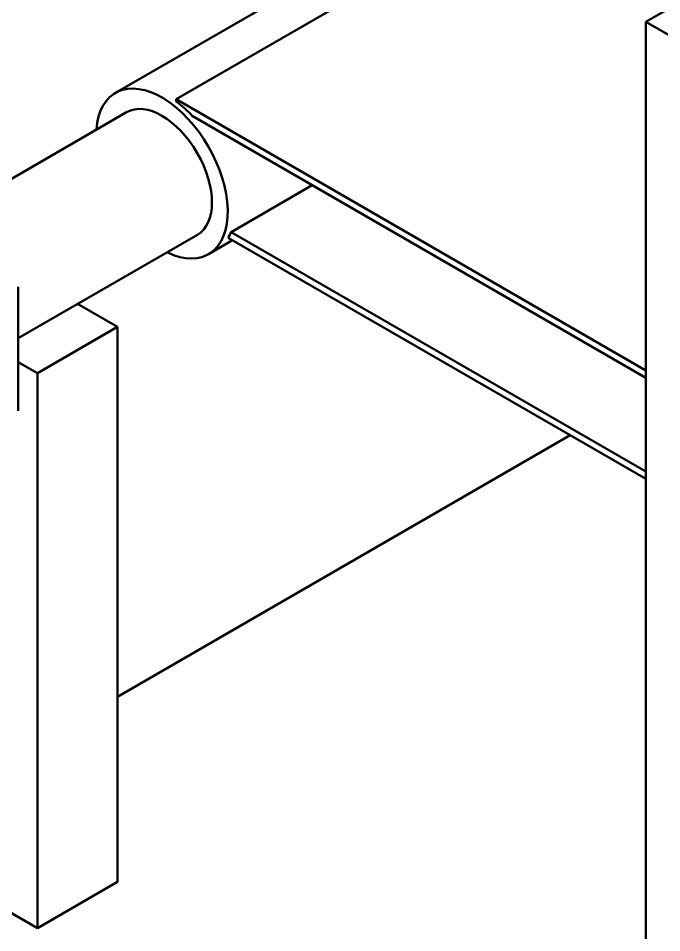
# Model space of a CAD drawing. Header units: millimetres. Extents: x 0 to 420, y 0 to 297.
# Drawn here: x 245.04 to 265.34, y 110.09 to 138.92 of the extents above; entities that cross this region are included whole.
import ezdxf

# ---------------------------------------------------------------- set-up
doc = ezdxf.new("R2010")
doc.units = ezdxf.units.MM
doc.header["$LTSCALE"] = 0.75
doc.layers.add('Visible', color=7, linetype='Continuous', lineweight=50)

msp = doc.modelspace()

# ---------------------------------------------------------------- linework, layer by layer
at = {"layer": 'Visible', "extrusion": (0, 0.816497, 0.57735)}
for p, q in [((299.392, 158.763), (264.838, 138.813)), ((248.11, 136.569), (258.978, 142.844)), ((258.978, 141.534), (250.03, 136.368)), ((268.879, 136.48), (264.838, 138.813)), ((264.838, 138.813), (264.838, 92.156)), ((250.03, 136.3), (250.03, 136.368)), ((250.03, 136.368), (264.838, 127.818)), ((248.462, 135.959), (242.384, 132.451)), ((264.838, 127.585), (250.534, 135.843)), ((254.314, 133.661), (251.757, 132.184)), ((250.693, 132.095), (245.044, 128.833)), ((251.757, 132.184), (264.838, 124.631)), ((251.045, 131.485), (251.804, 131.923)), ((264.838, 124.398), (251.666, 132.003)), ((245.044, 130.46), (245.044, 130.371)), ((245.044, 126.541), (245.044, 130.371)), ((248.171, 129.19), (246.917, 129.914)), ((245.645, 127.732), (248.171, 129.19)), ((248.171, 111.694), (248.171, 129.19)), ((245.044, 128.08), (245.645, 127.732)), ((245.645, 110.236), (245.645, 127.732)), ((262.456, 125.774), (248.171, 117.526)), ((245.645, 110.236), (242.11, 112.277)), ((248.171, 111.694), (245.645, 110.236))]:
    msp.add_line(p, q, dxfattribs=at)
at = {"layer": 'Visible', "extrusion": (1e-16, 1e-16, -1)}
msp.add_ellipse((249.577, 134.027), major_axis=(-1.468, 2.542), ratio=0.57735, start_param=-0.707355, end_param=3.848948, dxfattribs=at)
at = {"layer": 'Visible'}
for centre, major_axis, start_param, end_param in [((249.577, 134.027), (-1.116, 1.932), 3.141593, 6.283185), ((249.719, 134.109), (-1.468, 2.542), -1.188583, -0.935528), ((249.821, 134.168), (-1.468, 2.542), 3.450212, 3.557019)]:
    msp.add_ellipse(centre, major_axis=major_axis, ratio=0.57735, start_param=start_param, end_param=end_param, dxfattribs=at)

doc.saveas('drawing.dxf')
